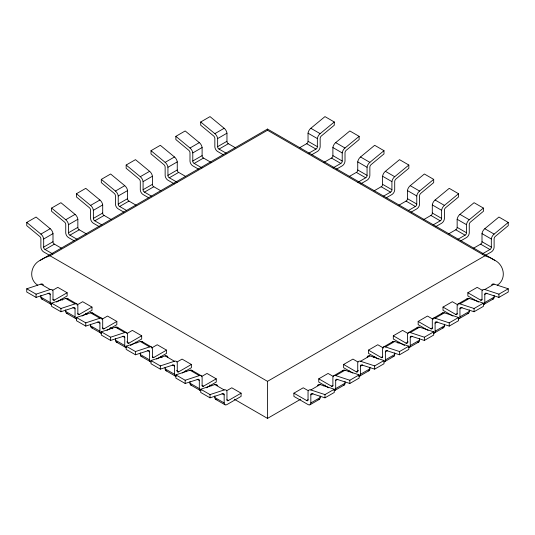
<?xml version="1.0" encoding="UTF-8"?>
<svg xmlns="http://www.w3.org/2000/svg" width="535" height="535" viewBox="0 0 535 535"><rect width="100%" height="100%" fill="white"/><g stroke="black" fill="none" stroke-linecap="round" stroke-linejoin="round"><path stroke-width="0.8" d="M299.567 147.787L306.642 143.701A1.745 1.01 -60 0 0 308.04 141.28L308.04 133.195A4.996 2.882 -60 0 1 310.835 128.28L324.972 116.61L334.288 121.987L334.288 125.217L321.555 135.803A2.254 1.297 -60 0 0 320.157 138.578L320.157 146.657A3.952 2.28 -60 0 1 317.355 151.499L311.704 154.762M308.882 153.164L315.958 149.078A1.745 1.01 -60 0 0 317.355 146.657L317.355 138.578A4.996 2.882 -60 0 1 320.157 133.656L334.288 121.987M323.708 162.54L331.493 158.046A1.745 1.01 -60 0 0 332.89 155.625L332.89 147.546A4.996 2.882 -60 0 1 335.686 142.624L349.823 130.955L359.139 136.338L359.139 139.568L346.406 150.148A2.254 1.297 -60 0 0 345.008 152.93L345.008 161.008A3.952 2.28 -60 0 1 342.213 165.85L336.555 169.113M333.031 167.923L340.815 163.429A1.745 1.01 -60 0 0 342.213 161.008L342.213 152.93A4.996 2.882 -60 0 1 345.008 148.008L359.139 136.338M349.268 176.483L356.343 172.397A1.745 1.01 -60 0 0 357.741 169.976L357.741 161.891A4.996 2.882 -60 0 1 360.536 156.976L374.674 145.306L383.99 150.683L383.99 153.913L371.257 164.499A2.254 1.297 -60 0 0 369.859 167.274L369.859 175.353A3.952 2.28 -60 0 1 367.063 180.195L360.704 183.866M357.882 182.268L365.666 177.774A1.745 1.01 -60 0 0 367.063 175.353L367.063 167.274A4.996 2.882 -60 0 1 369.859 162.352L383.99 150.683M374.119 190.828L381.194 186.742A1.745 1.01 -60 0 0 382.592 184.321L382.592 176.242A4.996 2.882 -60 0 1 385.387 171.32L399.525 159.651L408.84 165.034L408.84 168.264L396.107 178.844A2.254 1.297 -60 0 0 394.71 181.626L394.71 189.704A3.952 2.28 -60 0 1 391.914 194.546L386.257 197.81M383.441 196.211L390.517 192.125A1.745 1.01 -60 0 0 391.914 189.704L391.914 181.626A4.996 2.882 -60 0 1 394.71 176.704L408.84 165.034M398.97 205.172L406.045 201.093A1.745 1.01 -60 0 0 407.443 198.672L407.443 190.587A4.996 2.882 -60 0 1 410.245 185.672L424.375 174.002L433.698 179.379L433.698 182.609L420.958 193.195A2.254 1.297 -60 0 0 419.56 195.97L419.56 204.049A3.952 2.28 -60 0 1 416.765 208.891L411.114 212.154M408.292 210.556L415.367 206.47A1.745 1.01 -60 0 0 416.765 204.049L416.765 195.97A4.996 2.882 -60 0 1 419.56 191.048L433.698 179.379M423.82 219.524L430.902 215.438A1.745 1.01 -60 0 0 432.3 213.017L432.3 204.938A4.996 2.882 -60 0 1 435.095 200.016L449.226 188.347L458.548 193.73L458.548 196.954L445.809 207.54A2.254 1.297 -60 0 0 444.411 210.315L444.411 218.4A3.952 2.28 -60 0 1 441.616 223.242L435.965 226.506M433.143 224.907L440.218 220.821A1.745 1.01 -60 0 0 441.616 218.4L441.616 210.315A4.996 2.882 -60 0 1 444.411 205.4L458.548 193.73M448.678 233.869L455.753 229.789A1.745 1.01 -60 0 0 457.151 227.368L457.151 219.283A4.996 2.882 -60 0 1 459.946 214.368L474.077 202.698L483.399 208.075L483.399 211.305L470.66 221.891A2.254 1.297 -60 0 0 469.262 224.667L469.262 232.745A3.952 2.28 -60 0 1 466.466 237.587L460.816 240.85M457.993 239.252L465.069 235.166A1.745 1.01 -60 0 0 466.466 232.745L466.466 224.667A4.996 2.882 -60 0 1 469.262 219.745L483.399 208.075M473.529 248.22L480.604 244.134A1.745 1.01 -60 0 0 482.002 241.713L482.002 233.635A4.996 2.882 -60 0 1 484.797 228.712L498.928 217.043L508.25 222.426L508.25 225.65L495.51 236.236A2.254 1.297 -60 0 0 494.113 239.011L494.113 247.096A3.952 2.28 -60 0 1 491.317 251.938L484.957 255.61M482.135 254.011L489.92 249.517A1.745 1.01 -60 0 0 491.317 247.096L491.317 239.011A4.996 2.882 -60 0 1 494.113 234.096L508.25 222.426M497.329 285.168C506.745 279.056 504.344 265.032 494.842 260.318L267.5 129.062L40.158 260.318C30.655 265.032 28.255 279.056 37.671 285.168M50.043 255.61L43.683 251.938A3.952 2.28 60 0 1 40.887 247.096L40.887 239.011A2.254 1.297 60 0 0 39.49 236.236L26.75 225.65L26.75 222.426L36.072 217.043L50.203 228.712A4.996 2.882 60 0 1 52.998 233.635L52.998 241.713A1.745 1.01 60 0 0 54.396 244.134L61.471 248.22M74.184 240.85L68.534 237.587A3.952 2.28 60 0 1 65.738 232.745L65.738 224.667A2.254 1.297 60 0 0 64.34 221.891L51.601 211.305L51.601 208.075L60.923 202.698L75.054 214.368A4.996 2.882 60 0 1 77.849 219.283L77.849 227.368A1.745 1.01 60 0 0 79.247 229.789L86.322 233.869M99.035 226.506L93.384 223.242A3.952 2.28 60 0 1 90.589 218.4L90.589 210.315A2.254 1.297 60 0 0 89.191 207.54L76.451 196.954L76.451 193.73L85.774 188.347L99.905 200.016A4.996 2.882 60 0 1 102.7 204.938L102.7 213.017A1.745 1.01 60 0 0 104.098 215.438L111.18 219.524M123.886 212.154L118.235 208.891A3.952 2.28 60 0 1 115.44 204.049L115.44 195.97A2.254 1.297 60 0 0 114.042 193.195L101.302 182.609L101.302 179.379L110.625 174.002L124.755 185.672A4.996 2.882 60 0 1 127.557 190.587L127.557 198.672A1.745 1.01 60 0 0 128.955 201.093L136.03 205.172M148.743 197.81L143.086 194.546A3.952 2.28 60 0 1 140.29 189.704L140.29 181.626A2.254 1.297 60 0 0 138.893 178.844L126.16 168.264L126.16 165.034L135.475 159.651L149.613 171.32A4.996 2.882 60 0 1 152.408 176.242L152.408 184.321A1.745 1.01 60 0 0 153.806 186.742L160.881 190.828M174.296 183.866L167.936 180.195A3.952 2.28 60 0 1 165.141 175.353L165.141 167.274A2.254 1.297 60 0 0 163.743 164.499L151.01 153.913L151.01 150.683L160.326 145.306L174.463 156.976A4.996 2.882 60 0 1 177.259 161.891L177.259 169.976A1.745 1.01 60 0 0 178.657 172.397L185.732 176.483M198.445 169.113L192.787 165.85A3.952 2.28 60 0 1 189.992 161.008L189.992 152.93A2.254 1.297 60 0 0 188.594 150.148L175.861 139.568L175.861 136.338L185.177 130.955L199.314 142.624A4.996 2.882 60 0 1 202.11 147.546L202.11 155.625A1.745 1.01 60 0 0 203.507 158.046L211.292 162.54M223.296 154.762L217.645 151.499A3.952 2.28 60 0 1 214.843 146.657L214.843 138.578A2.254 1.297 60 0 0 213.445 135.803L200.712 125.217L200.712 121.987L210.028 116.61L224.165 128.28A4.996 2.882 60 0 1 226.96 133.195L226.96 141.28A1.745 1.01 60 0 0 228.358 143.701L235.433 147.787M26.75 222.426L40.887 234.096L50.203 228.712M51.601 208.075L65.738 219.745L75.054 214.368M76.451 193.73L90.589 205.4L99.905 200.016M101.302 179.379L115.44 191.048L124.755 185.672M126.16 165.034L140.29 176.704L149.613 171.32M151.01 150.683L165.141 162.352L174.463 156.976M175.861 136.338L189.992 148.008L199.314 142.624M200.712 121.987L214.843 133.656L224.165 128.28M52.865 254.011L45.08 249.517A1.745 1.01 60 0 1 43.683 247.096L43.683 239.011L52.998 233.635M77.007 239.252L69.931 235.166A1.745 1.01 60 0 1 68.534 232.745L68.534 224.667L77.849 219.283M101.857 224.907L94.782 220.821A1.745 1.01 60 0 1 93.384 218.4L93.384 210.315L102.7 204.938M126.708 210.556L119.633 206.47A1.745 1.01 60 0 1 118.235 204.049L118.235 195.97L127.557 190.587M151.559 196.211L144.483 192.125A1.745 1.01 60 0 1 143.086 189.704L143.086 181.626L152.408 176.242M177.118 182.268L169.334 177.774A1.745 1.01 60 0 1 167.936 175.353L167.936 167.274L177.259 161.891M201.969 167.923L194.185 163.429A1.745 1.01 60 0 1 192.787 161.008L192.787 152.93L202.11 147.546M226.118 153.164L219.042 149.078A1.745 1.01 60 0 1 217.645 146.657L217.645 138.578L226.96 133.195M43.683 247.096L52.998 241.713M68.534 232.745L77.849 227.368M93.384 218.4L102.7 213.017M118.235 204.049L127.557 198.672M143.086 189.704L152.408 184.321M167.936 175.353L177.259 169.976M192.787 161.008L202.11 155.625M217.645 146.657L226.96 141.28M45.08 249.517L54.396 244.134M69.931 235.166L79.247 229.789M94.782 220.821L104.098 215.438M119.633 206.47L128.955 201.093M144.483 192.125L153.806 186.742M169.334 177.774L178.657 172.397M194.185 163.429L203.507 158.046M219.042 149.078L228.358 143.701M40.158 260.318L44.753 257.796L50.049 255.79L267.5 130.246L484.951 255.79L490.247 257.796L494.842 260.318M52.156 290.625L57.813 287.355L67.136 292.739L67.136 295.969L56.536 302.088M51.601 304.502A3.952 2.28 -60 0 1 50.203 302.516L50.203 294.431A2.254 1.297 -60 0 0 48.805 293.274L36.072 297.393L26.75 292.01L26.75 288.786L40.887 284.132L50.203 289.515A4.996 2.882 -60 0 1 52.998 291.207L52.998 299.286L54.396 300.088L67.136 292.739M77.007 304.977L82.664 301.707L91.987 307.083L91.987 310.313L82.089 316.024M76.779 318.847A3.952 2.28 -60 0 1 75.054 316.86L75.054 308.782A2.254 1.297 -60 0 0 73.656 307.618L60.923 311.738L51.601 306.361L51.601 303.131L65.738 298.483L75.054 303.86A4.996 2.882 -60 0 1 77.849 305.552L77.849 313.63L79.247 314.44L91.987 307.083M101.857 319.321L107.515 316.051L116.837 321.435L116.837 324.665L106.94 330.376M102.666 327.962L104.098 328.784L116.837 321.435M126.708 333.673L132.372 330.403L141.688 335.779L141.688 339.009L130.38 345.536M126.802 341.892L128.955 343.136L141.688 335.779M151.559 348.017L157.223 344.747L166.539 350.131L166.539 353.361L156.648 359.072M151.01 361.894A3.952 2.28 -60 0 1 149.613 359.901L149.613 351.823A2.254 1.297 -60 0 0 148.215 350.666L135.475 354.785L126.16 349.402L126.16 346.178L140.29 341.524L149.613 346.907A4.996 2.882 -60 0 1 152.408 348.599L152.408 356.678L153.806 357.48L166.539 350.131M177.118 361.954L182.074 359.099L191.39 364.475L191.39 367.705L182.208 373.009M176.503 370.588L178.657 371.832L191.39 364.475M201.26 376.714L206.925 373.443L216.24 378.827L216.24 382.057L206.349 387.768M202.076 385.354L203.507 386.176L216.24 378.827M226.82 390.65L231.775 387.795L241.098 393.171L241.098 396.402L226.96 404.56A3.952 2.28 -60 0 1 224.165 402.949L214.843 397.565L214.843 395.954M226.927 399.698L228.358 400.528L241.098 393.171M50.049 255.79L267.5 381.335L484.951 255.79M320.157 395.954L320.157 397.565L310.835 402.949A3.952 2.28 60 0 1 308.04 404.56L293.902 396.402L293.902 393.171L303.225 387.795L308.18 390.65M328.65 387.768L318.76 382.057L318.76 378.827L328.075 373.443L333.74 376.714M352.792 373.009L343.61 367.705L343.61 364.475L352.926 359.099L357.882 361.954M378.352 359.072L368.461 353.361L368.461 350.131L377.777 344.747L383.441 348.017M404.62 345.536L393.312 339.009L393.312 335.779L402.628 330.403L408.292 333.673M428.06 330.376L418.163 324.665L418.163 321.435L427.485 316.051L433.143 319.321M452.911 316.024L443.013 310.313L443.013 307.083L452.336 301.707L457.993 304.977M478.464 302.088L467.864 295.969L467.864 292.739L477.187 287.355L482.844 290.625M333.847 375.69L343.162 370.307M383.548 346.994L392.864 341.611M408.399 332.643L417.721 327.266M433.25 318.298L442.572 312.915M458.1 303.947L467.423 298.57M293.902 393.171L306.642 400.528A1.745 1.01 60 0 0 308.04 399.719L308.04 391.64A4.996 2.882 60 0 1 310.835 389.948L320.157 384.571L334.288 389.219L334.288 392.449L324.972 397.826L312.233 393.707A2.254 1.297 60 0 0 310.835 394.87L310.835 402.949M318.76 378.827L331.493 386.176A1.745 1.01 60 0 0 332.89 385.374L332.89 377.295A4.996 2.882 60 0 1 335.686 375.603L345.008 370.22L359.139 374.874L359.139 378.098L349.823 383.481L337.083 379.362A2.254 1.297 60 0 0 335.686 380.519L335.686 388.597A3.952 2.28 60 0 1 333.96 390.583M343.61 364.475L356.343 371.832A1.745 1.01 60 0 0 357.741 371.022L357.741 362.944A4.996 2.882 60 0 1 360.536 361.252L369.859 355.875L383.99 360.523L383.99 363.753L374.674 369.13L361.934 365.01A2.254 1.297 60 0 0 360.536 366.174L360.536 374.253A3.952 2.28 60 0 1 358.811 376.239M368.461 350.131L381.194 357.48L382.632 356.658L382.592 348.599A4.996 2.882 60 0 1 385.387 346.907L394.71 341.524L408.84 346.178L408.84 349.402L399.525 354.785L386.785 350.666A2.254 1.297 60 0 0 385.387 351.823L385.387 359.901A3.952 2.28 60 0 1 383.99 361.894M393.312 335.779L406.045 343.136A1.745 1.01 60 0 0 407.443 342.326L407.443 334.248A4.996 2.882 60 0 1 410.245 332.556L419.56 327.179L433.698 331.827L433.698 335.057L424.375 340.434L411.642 336.314A2.254 1.297 60 0 0 410.245 337.478L410.245 345.556A3.952 2.28 60 0 1 408.513 347.543M418.163 321.435L430.902 328.784A1.745 1.01 60 0 0 432.3 327.982L432.3 319.903A4.996 2.882 60 0 1 435.095 318.211L444.411 312.828L458.548 317.482L458.548 320.706L449.226 326.089L436.493 321.97A2.254 1.297 60 0 0 435.095 323.127L435.095 331.212A3.952 2.28 60 0 1 433.698 333.198M443.013 307.083L455.753 314.44A1.745 1.01 60 0 0 457.151 313.63L457.151 305.552A4.996 2.882 60 0 1 459.946 303.86L469.262 298.483L483.399 303.131L483.399 306.361L474.077 311.738L461.344 307.618A2.254 1.297 60 0 0 459.946 308.782L459.946 316.86A3.952 2.28 60 0 1 458.221 318.847M467.864 292.739L480.604 300.088A1.745 1.01 60 0 0 482.002 299.286L482.002 291.207A4.996 2.882 60 0 1 484.797 289.515L494.113 284.132L508.25 288.786L508.25 292.01L498.928 297.393L486.195 293.274A2.254 1.297 60 0 0 484.797 294.431L484.797 302.516A3.952 2.28 60 0 1 483.399 304.502M234.303 399.224L267.5 418.39L300.65 399.25M323.708 385.942L325.153 385.106M348.211 371.792L349.649 370.962M373.43 357.233L374.874 356.397M397.933 343.089L399.377 342.253M310.835 394.87L312.988 393.626M335.686 380.519L337.839 379.282M360.536 366.174L362.69 364.93M385.387 351.823L387.541 350.585M410.245 337.478L412.391 336.234M435.095 323.127L437.242 321.889M459.946 308.782L462.093 307.538M484.797 294.431L486.944 293.193M306.642 400.528L308.073 399.698M331.493 386.176L332.924 385.354M356.343 371.832L358.497 370.588M406.045 343.136L408.198 341.892M430.902 328.784L432.333 327.962M455.753 314.44L457.184 313.61M480.604 300.088L482.035 299.266M310.835 389.948L324.972 394.603L334.288 389.219M335.686 375.603L349.823 380.251L359.139 374.874M360.536 361.252L374.674 365.907L383.99 360.523M385.387 346.907L399.525 351.555L408.84 346.178M410.245 332.556L424.375 337.21L433.698 331.827M435.095 318.211L449.226 322.859L458.548 317.482M459.946 303.86L474.077 308.514L483.399 303.131M484.797 289.515L498.928 294.163L508.25 288.786M335.686 388.597L345.008 383.22L345.008 381.602M360.536 374.253L369.859 368.869L369.859 367.257M385.387 359.901L394.71 354.524L394.71 352.906M410.245 345.556L419.56 340.173L419.56 338.561M435.095 331.212L444.411 325.828L444.411 324.21M459.946 316.86L469.262 311.477L469.262 309.865M484.797 302.516L494.113 297.132L494.113 295.514M310.019 404.761L319.335 399.377M334.87 390.41L344.186 385.033M359.721 376.065L369.036 370.681M384.571 361.713L393.887 356.337M409.422 347.369L418.744 341.985M434.273 333.017L443.595 327.641M459.124 318.673L468.446 313.289M483.974 304.321L493.297 298.945M26.75 288.786L36.072 294.163L50.203 289.515M51.601 303.131L60.923 308.514L75.054 303.86M101.302 333.198A3.952 2.28 -60 0 1 99.905 331.212L99.905 323.127A2.254 1.297 -60 0 0 98.507 321.97L85.774 326.089L76.451 320.706L76.451 317.482L90.589 312.828A4.996 2.882 -60 0 1 93.19 313.844M76.451 317.482L85.774 322.859L99.905 318.211A4.996 2.882 -60 0 1 102.7 319.903L102.7 327.982A1.745 1.01 -60 0 0 104.098 328.784M126.487 347.543A3.952 2.28 -60 0 1 124.755 345.556L124.755 337.478A2.254 1.297 -60 0 0 123.358 336.314L110.625 340.434L101.302 335.057L101.302 331.827L115.44 327.179A4.996 2.882 -60 0 1 117.72 327.647M101.302 331.827L110.625 337.21L124.755 332.556A4.996 2.882 -60 0 1 127.557 334.248L127.557 342.326A1.745 1.01 -60 0 0 128.955 343.136M126.16 346.178L135.475 351.555L149.613 346.907M176.189 376.239A3.952 2.28 -60 0 1 174.463 374.253L174.463 366.174A2.254 1.297 -60 0 0 173.066 365.01L160.326 369.13L151.01 363.753L151.01 360.523L165.141 355.875A4.996 2.882 -60 0 1 167.602 356.598M151.01 360.523L160.326 365.907L174.463 361.252A4.996 2.882 -60 0 1 177.259 362.944L177.259 371.022A1.745 1.01 -60 0 0 178.657 371.832M201.04 390.583A3.952 2.28 -60 0 1 199.314 388.597L199.314 380.519A2.254 1.297 -60 0 0 197.917 379.362L185.177 383.481L175.861 378.098L175.861 374.874L189.992 370.22A4.996 2.882 -60 0 1 192.453 370.942M175.861 374.874L185.177 380.251L199.314 375.603A4.996 2.882 -60 0 1 202.11 377.295L202.11 385.374A1.745 1.01 -60 0 0 203.507 386.176M224.165 402.949L224.165 394.87A2.254 1.297 -60 0 0 222.767 393.707L210.028 397.826L200.712 392.449L200.712 389.219L214.843 384.571A4.996 2.882 -60 0 1 217.451 385.581M200.712 389.219L210.028 394.603L224.165 389.948A4.996 2.882 -60 0 1 226.96 391.64L226.96 399.719A1.745 1.01 -60 0 0 228.358 400.528M310.835 128.28L320.157 133.656M335.686 142.624L345.008 148.008M360.536 156.976L369.859 162.352M385.387 171.32L394.71 176.704M410.245 185.672L419.56 191.048M435.095 200.016L444.411 205.4M459.946 214.368L469.262 219.745M484.797 228.712L494.113 234.096M308.04 133.195L317.355 138.578M332.89 147.546L342.213 152.93M357.741 161.891L367.063 167.274M382.592 176.242L391.914 181.626M407.443 190.587L416.765 195.97M432.3 204.938L441.616 210.315M457.151 219.283L466.466 224.667M482.002 233.635L491.317 239.011M308.04 141.28L317.355 146.657M332.89 155.625L342.213 161.008M357.741 169.976L367.063 175.353M382.592 184.321L391.914 189.704M407.443 198.672L416.765 204.049M432.3 213.017L441.616 218.4M457.151 227.368L466.466 232.745M482.002 241.713L491.317 247.096M306.642 143.701L315.958 149.078M331.493 158.046L340.815 163.429M356.343 172.397L365.666 177.774M381.194 186.742L390.517 192.125M406.045 201.093L415.367 206.47M430.902 215.438L440.218 220.821M455.753 229.789L465.069 235.166M480.604 244.134L489.92 249.517M67.577 298.57L76.9 303.947M92.428 312.915L101.75 318.298M117.279 327.266L126.601 332.643M142.136 341.611L151.452 346.994M191.838 370.307L201.153 375.69M90.589 312.828L99.905 318.211M115.44 327.179L124.755 332.556M165.141 355.875L174.463 361.252M189.992 370.22L199.314 375.603M214.843 384.571L224.165 389.948M61.09 299.225L62.535 300.055M85.627 313.39L87.071 314.226M110.17 327.554L112.33 328.804M135.429 342.139L136.873 342.975M160.687 356.725L162.132 357.554M185.224 370.889L186.668 371.725M209.76 385.06L211.205 385.889M48.056 293.193L50.203 294.431M72.907 307.538L75.054 308.782M97.758 321.889L99.905 323.127M122.609 336.234L124.755 337.478M147.459 350.585L149.613 351.823M172.31 364.93L174.463 366.174M197.161 379.282L199.314 380.519M222.012 393.626L224.165 394.87M40.887 295.514L40.887 297.132L50.203 302.516M65.738 309.865L65.738 311.477L75.054 316.86M90.589 324.21L90.589 325.828L99.905 331.212M115.44 338.561L115.44 340.173L124.755 345.556M140.29 352.906L140.29 354.524L149.613 359.901M165.141 367.257L165.141 368.869L174.463 374.253M189.992 381.602L189.992 383.22L199.314 388.597M41.703 298.945L51.026 304.321M66.554 313.289L75.876 318.673M91.405 327.641L100.727 333.017M116.255 341.985L125.578 347.369M141.113 356.337L150.429 361.713M165.964 370.681L175.279 376.065M190.814 385.033L200.13 390.41M215.665 399.377L224.981 404.761M498.928 294.163L498.928 297.393M474.077 308.514L474.077 311.738M449.226 322.859L449.226 326.089M424.375 337.21L424.375 340.434M399.525 351.555L399.525 354.785M374.674 365.907L374.674 369.13M349.823 380.251L349.823 383.481M324.972 394.603L324.972 397.826M267.5 129.062L267.5 130.246M267.5 381.335L267.5 418.39M210.028 394.603L210.028 397.826M185.177 380.251L185.177 383.481M160.326 365.907L160.326 369.13M135.475 351.555L135.475 354.785M110.625 337.21L110.625 340.434M85.774 322.859L85.774 326.089M60.923 308.514L60.923 311.738M36.072 294.163L36.072 297.393M167.749 356.885A4.996 2.882 -60 0 1 167.863 357.213M166.539 370.862A3.952 2.28 -60 0 1 165.141 368.869M65.738 219.745A4.996 2.882 60 0 1 68.534 224.667M140.29 176.704A4.996 2.882 60 0 1 143.086 181.626M115.44 191.048A4.996 2.882 60 0 1 118.235 195.97M40.887 234.096A4.996 2.882 60 0 1 43.683 239.011M90.589 205.4A4.996 2.882 60 0 1 93.384 210.315M214.843 133.656A4.996 2.882 60 0 1 217.645 138.578M189.992 148.008A4.996 2.882 60 0 1 192.787 152.93M42.613 299.118A3.952 2.28 -60 0 1 40.887 297.132M40.887 284.132A4.996 2.882 -60 0 1 43.348 284.854M54.396 300.088A1.745 1.01 -60 0 1 52.998 299.286M165.141 162.352A4.996 2.882 60 0 1 167.936 167.274M117.165 342.159A3.952 2.28 -60 0 1 115.44 340.173M117.901 327.901A4.996 2.882 -60 0 1 118.048 328.189M79.247 314.44A1.745 1.01 -60 0 1 77.849 313.63M65.738 298.483A4.996 2.882 -60 0 1 68.199 299.205M67.811 313.403A3.952 2.28 -60 0 1 65.738 311.477M92.662 327.748A3.952 2.28 -60 0 1 90.589 325.828M191.717 385.207A3.952 2.28 -60 0 1 189.992 383.22M153.806 357.48A1.745 1.01 -60 0 1 152.408 356.678M140.29 341.524A4.996 2.882 -60 0 1 142.898 342.54M142.016 356.511A3.952 2.28 -60 0 1 140.29 354.524M216.916 399.491A3.952 2.28 -60 0 1 214.843 397.565M345.008 383.22A3.952 2.28 60 0 1 343.283 385.207M491.652 284.854A4.996 2.882 60 0 1 494.113 284.132M494.113 297.132A3.952 2.28 60 0 1 492.387 299.118M469.262 311.477A3.952 2.28 60 0 1 467.189 313.403M466.801 299.205A4.996 2.882 60 0 1 469.262 298.483M320.157 397.565A3.952 2.28 60 0 1 318.084 399.491M317.549 385.581A4.996 2.882 60 0 1 320.157 384.571M382.592 356.678A1.745 1.01 60 0 1 381.194 357.48M394.71 354.524A3.952 2.28 60 0 1 392.984 356.511M392.101 342.54A4.996 2.882 60 0 1 394.71 341.524M416.952 328.189A4.996 2.882 60 0 1 417.099 327.901M417.28 327.647A4.996 2.882 60 0 1 419.56 327.179M419.56 340.173A3.952 2.28 60 0 1 417.835 342.159M367.137 357.213A4.996 2.882 60 0 1 367.251 356.885M367.398 356.598A4.996 2.882 60 0 1 369.859 355.875M369.859 368.869A3.952 2.28 60 0 1 368.461 370.862M342.547 370.942A4.996 2.882 60 0 1 345.008 370.22M444.411 325.828A3.952 2.28 60 0 1 442.338 327.748M441.81 313.844A4.996 2.882 60 0 1 444.411 312.828"/></g></svg>
